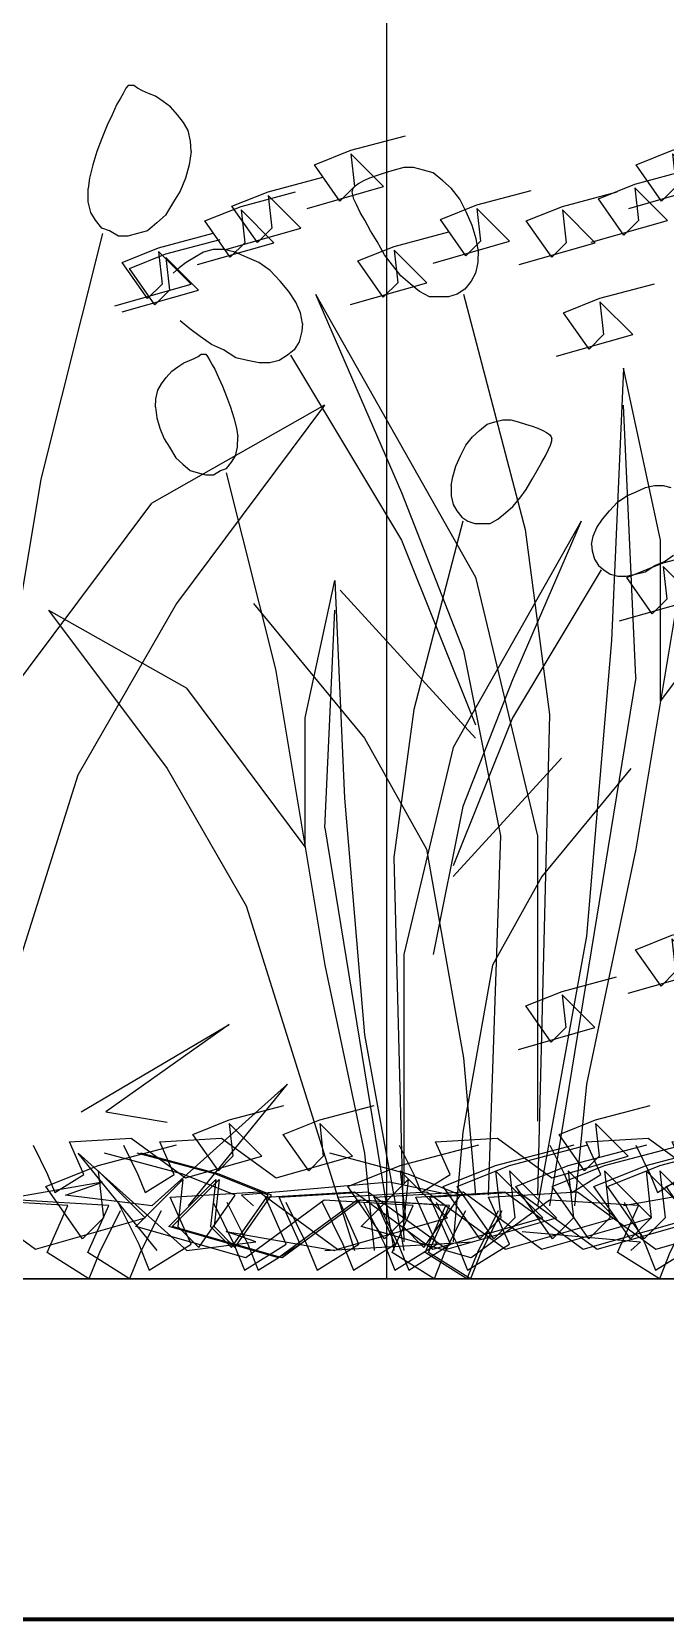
# Model space of a CAD drawing. Header units: metres. Extents: x -109 to 591, y -5 to 592.
# Drawn here: x 582.0662 to 582.2522, y 6.5749 to 7.0411 of the extents above; entities that cross this region are included whole.
import ezdxf

# ---------------------------------------------------------------- set-up
doc = ezdxf.new("R2010")
doc.units = ezdxf.units.M
doc.header["$LTSCALE"] = 0.03
doc.layers.add('Areas verdes', color=74, linetype='Continuous')
doc.layers.add('Muro', color=7, linetype='Continuous', lineweight=70)
doc.layers.add('Muro bajo', color=7, linetype='Continuous', lineweight=30)

msp = doc.modelspace()

# ---------------------------------------------------------------- linework, layer by layer
msp.add_line((582.17039, 7.22491), (582.17039, 6.67491))
at = {"layer": 'Areas verdes', "color": 6, "linetype": 'Continuous'}
for p, q in [((582.09216, 7.02144), (582.09115, 7.01989)), ((582.09302, 7.02299), (582.09216, 7.02144)), ((582.09379, 7.02454), (582.09302, 7.02299)), ((582.09449, 7.02532), (582.09379, 7.02454)), ((582.09519, 7.02532), (582.09449, 7.02532)), ((582.09612, 7.02532), (582.09519, 7.02532)), ((582.09721, 7.02454), (582.09612, 7.02532)), ((582.09868, 7.02377), (582.09721, 7.02454)), ((582.10047, 7.02299), (582.09868, 7.02377)), ((582.10256, 7.02221), (582.10047, 7.02299)), ((582.10473, 7.02066), (582.10256, 7.02221)), ((582.08984, 7.01678), (582.08828, 7.01368)), ((582.09115, 7.01989), (582.08984, 7.01678)), ((582.10691, 7.01911), (582.10473, 7.02066)), ((582.109, 7.01678), (582.10691, 7.01911)), ((582.11071, 7.01445), (582.109, 7.01678)), ((582.08828, 7.01368), (582.08681, 7.0098)), ((582.1121, 7.01213), (582.11071, 7.01445)), ((582.1128, 7.00902), (582.1121, 7.01213)), ((582.08681, 7.0098), (582.08533, 7.00592)), ((582.11296, 7.00592), (582.1128, 7.00902)), ((582.08533, 7.00592), (582.08409, 7.00204)), ((582.11296, 7.00592), (582.11241, 7.00204)), ((582.08316, 6.99816), (582.0827, 6.99506)), ((582.08409, 7.00204), (582.08316, 6.99816)), ((582.11133, 6.99816), (582.10978, 6.99428)), ((582.11241, 7.00204), (582.11133, 6.99816)), ((582.16541, 6.99816), (582.16363, 6.99738)), ((582.16758, 6.99894), (582.16541, 6.99816)), ((582.16999, 6.99971), (582.16758, 6.99894)), ((582.17263, 7.00049), (582.16999, 6.99971)), ((582.17542, 7.00126), (582.17263, 7.00049)), ((582.17829, 7.00126), (582.17542, 7.00126)), ((582.18124, 7.00049), (582.17829, 7.00126)), ((582.18411, 6.99971), (582.18124, 7.00049)), ((582.1869, 6.99738), (582.18411, 6.99971)), ((582.08277, 6.99118), (582.0827, 6.99506)), ((582.10978, 6.99428), (582.10776, 6.99118)), ((582.16052, 6.99506), (582.16029, 6.99428)), ((582.16037, 6.99351), (582.16029, 6.99428)), ((582.16076, 6.99195), (582.16037, 6.99351)), ((582.16114, 6.99583), (582.16052, 6.99506)), ((582.16223, 6.99661), (582.16114, 6.99583)), ((582.16363, 6.99738), (582.16223, 6.99661)), ((582.18947, 6.99506), (582.1869, 6.99738)), ((582.19187, 6.99195), (582.18947, 6.99506)), ((582.08355, 6.98807), (582.08277, 6.99118)), ((582.10776, 6.99118), (582.10543, 6.9873)), ((582.16153, 6.9904), (582.16076, 6.99195)), ((582.16262, 6.98807), (582.16153, 6.9904)), ((582.19389, 6.98807), (582.19187, 6.99195)), ((582.08495, 6.98575), (582.08355, 6.98807)), ((582.08681, 6.98342), (582.08495, 6.98575)), ((582.10287, 6.98497), (582.10015, 6.98264)), ((582.10543, 6.9873), (582.10287, 6.98497)), ((582.16401, 6.98575), (582.16262, 6.98807)), ((582.16564, 6.98264), (582.16401, 6.98575)), ((582.19552, 6.98419), (582.19389, 6.98807)), ((582.19668, 6.98031), (582.19552, 6.98419)), ((582.08906, 6.98264), (582.08681, 6.98342)), ((582.09162, 6.98109), (582.08906, 6.98264)), ((582.09441, 6.98109), (582.09162, 6.98109)), ((582.09728, 6.98187), (582.09441, 6.98109)), ((582.10015, 6.98264), (582.09728, 6.98187)), ((582.16758, 6.97954), (582.16564, 6.98264)), ((582.16976, 6.97566), (582.16758, 6.97954)), ((582.1973, 6.97721), (582.19668, 6.98031)), ((582.11397, 6.97488), (582.11156, 6.97333)), ((582.11661, 6.97643), (582.11397, 6.97488)), ((582.11948, 6.97721), (582.11661, 6.97643)), ((582.12258, 6.97721), (582.11948, 6.97721)), ((582.12592, 6.97643), (582.12258, 6.97721)), ((582.12941, 6.97488), (582.12592, 6.97643)), ((582.13282, 6.97333), (582.12941, 6.97488)), ((582.17208, 6.97256), (582.16976, 6.97566)), ((582.1973, 6.97721), (582.19722, 6.97333)), ((582.10768, 6.97023), (582.10947, 6.97178)), ((582.11156, 6.97333), (582.10947, 6.97178)), ((582.13616, 6.971), (582.13282, 6.97333)), ((582.13911, 6.9679), (582.13616, 6.971)), ((582.17457, 6.96945), (582.17208, 6.97256)), ((582.19653, 6.97023), (582.19521, 6.9679)), ((582.19722, 6.97333), (582.19653, 6.97023)), ((582.14167, 6.9648), (582.13911, 6.9679)), ((582.17728, 6.96712), (582.17457, 6.96945)), ((582.18008, 6.9648), (582.17728, 6.96712)), ((582.19334, 6.96557), (582.19109, 6.96402)), ((582.19521, 6.9679), (582.19334, 6.96557)), ((582.14376, 6.96169), (582.14167, 6.9648)), ((582.14508, 6.95859), (582.14376, 6.96169)), ((582.18295, 6.96324), (582.18008, 6.9648)), ((582.18582, 6.96324), (582.18295, 6.96324)), ((582.18853, 6.96324), (582.18582, 6.96324)), ((582.19109, 6.96402), (582.18853, 6.96324)), ((582.11257, 6.95393), (582.10978, 6.95626)), ((582.1457, 6.95549), (582.14508, 6.95859)), ((582.11567, 6.95161), (582.11257, 6.95393)), ((582.11901, 6.94928), (582.11567, 6.95161)), ((582.14547, 6.95316), (582.14469, 6.95005)), ((582.1457, 6.95549), (582.14547, 6.95316)), ((582.1225, 6.94773), (582.11901, 6.94928)), ((582.12607, 6.9454), (582.1225, 6.94773)), ((582.14322, 6.94773), (582.14128, 6.94617)), ((582.14469, 6.95005), (582.14322, 6.94773)), ((582.10732, 6.94144), (582.10906, 6.94268)), ((582.10906, 6.94268), (582.1108, 6.94392)), ((582.1108, 6.94392), (582.11248, 6.94454)), ((582.11248, 6.94454), (582.1139, 6.94516)), ((582.1139, 6.94516), (582.11508, 6.94579)), ((582.11508, 6.94579), (582.11595, 6.94641)), ((582.11595, 6.94641), (582.1167, 6.94641)), ((582.1167, 6.94641), (582.11726, 6.94641)), ((582.11726, 6.94641), (582.11781, 6.94579)), ((582.11781, 6.94579), (582.11843, 6.94454)), ((582.11843, 6.94454), (582.11912, 6.9433)), ((582.11912, 6.9433), (582.11992, 6.94206)), ((582.12956, 6.94462), (582.12607, 6.9454)), ((582.13298, 6.94385), (582.12956, 6.94462)), ((582.13608, 6.94385), (582.13298, 6.94385)), ((582.13888, 6.94462), (582.13608, 6.94385)), ((582.14128, 6.94617), (582.13888, 6.94462)), ((582.10316, 6.93585), (582.10428, 6.93772)), ((582.10428, 6.93772), (582.10565, 6.93958)), ((582.10565, 6.93958), (582.10732, 6.94144)), ((582.11992, 6.94206), (582.12098, 6.93958)), ((582.12098, 6.93958), (582.12222, 6.93709)), ((582.10248, 6.93089), (582.10261, 6.93337)), ((582.10261, 6.93337), (582.10316, 6.93585)), ((582.12222, 6.93709), (582.1234, 6.93399)), ((582.1234, 6.93399), (582.12458, 6.93089)), ((582.10248, 6.93089), (582.10292, 6.92778)), ((582.12458, 6.93089), (582.12557, 6.92778)), ((582.10292, 6.92778), (582.10379, 6.92468)), ((582.10379, 6.92468), (582.10503, 6.92158)), ((582.12557, 6.92778), (582.12632, 6.92468)), ((582.12632, 6.92468), (582.12669, 6.9222)), ((582.19559, 6.9222), (582.19764, 6.92406)), ((582.19764, 6.92406), (582.19988, 6.92592)), ((582.19988, 6.92592), (582.20217, 6.92654)), ((582.20217, 6.92654), (582.20453, 6.92716)), ((582.20453, 6.92716), (582.20683, 6.92716)), ((582.20683, 6.92716), (582.20906, 6.92654)), ((582.20906, 6.92654), (582.21117, 6.92592)), ((582.21117, 6.92592), (582.2131, 6.9253)), ((582.2131, 6.9253), (582.21484, 6.92468)), ((582.21484, 6.92468), (582.21626, 6.92406)), ((582.21626, 6.92406), (582.21738, 6.92344)), ((582.10503, 6.92158), (582.10664, 6.91909)), ((582.10664, 6.91909), (582.1085, 6.91599)), ((582.12601, 6.91661), (582.12663, 6.91909)), ((582.12663, 6.91909), (582.12669, 6.9222)), ((582.19205, 6.91661), (582.19367, 6.91971)), ((582.19367, 6.91971), (582.19559, 6.9222)), ((582.21738, 6.92344), (582.21825, 6.92282)), ((582.21794, 6.91847), (582.21856, 6.91971)), ((582.21825, 6.92282), (582.21875, 6.9222)), ((582.21856, 6.91971), (582.21887, 6.92096)), ((582.21875, 6.9222), (582.21893, 6.92158)), ((582.21887, 6.92096), (582.21893, 6.92158)), ((582.1085, 6.91599), (582.11055, 6.91413)), ((582.1234, 6.91289), (582.12489, 6.91475)), ((582.12489, 6.91475), (582.12601, 6.91661)), ((582.19075, 6.91351), (582.19205, 6.91661)), ((582.21465, 6.91227), (582.21595, 6.91475)), ((582.21595, 6.91475), (582.21707, 6.91661)), ((582.21707, 6.91661), (582.21794, 6.91847)), ((582.11055, 6.91413), (582.11272, 6.91227)), ((582.11272, 6.91227), (582.11502, 6.91164)), ((582.11502, 6.91164), (582.11732, 6.91102)), ((582.11732, 6.91102), (582.11955, 6.91102)), ((582.11955, 6.91102), (582.1216, 6.91227)), ((582.1216, 6.91227), (582.1234, 6.91289)), ((582.18932, 6.90792), (582.18982, 6.9104)), ((582.18982, 6.9104), (582.19075, 6.91351)), ((582.21136, 6.90668), (582.2131, 6.90978)), ((582.2131, 6.90978), (582.21465, 6.91227)), ((582.18932, 6.90792), (582.18938, 6.90482)), ((582.2095, 6.9042), (582.21136, 6.90668)), ((582.24091, 6.90482), (582.24364, 6.90606)), ((582.24364, 6.90606), (582.24643, 6.9073)), ((582.24643, 6.9073), (582.2491, 6.90792)), ((582.2491, 6.90792), (582.25158, 6.90792)), ((582.25158, 6.90792), (582.25388, 6.9073)), ((582.18938, 6.90482), (582.18994, 6.90233)), ((582.18994, 6.90233), (582.191, 6.90047)), ((582.191, 6.90047), (582.19249, 6.89861)), ((582.20534, 6.89985), (582.20751, 6.90171)), ((582.20751, 6.90171), (582.2095, 6.9042)), ((582.23383, 6.89799), (582.23588, 6.90047)), ((582.23588, 6.90047), (582.23824, 6.90295)), ((582.23824, 6.90295), (582.24091, 6.90482)), ((582.19249, 6.89861), (582.19429, 6.89737)), ((582.19429, 6.89737), (582.19634, 6.89675)), ((582.19634, 6.89675), (582.19851, 6.89675)), ((582.19851, 6.89675), (582.20081, 6.89675)), ((582.20081, 6.89675), (582.2031, 6.89799)), ((582.2031, 6.89799), (582.20534, 6.89985)), ((582.23215, 6.89551), (582.23383, 6.89799)), ((582.2306, 6.89054), (582.2311, 6.89302)), ((582.2311, 6.89302), (582.23215, 6.89551)), ((582.2306, 6.89054), (582.23079, 6.88868)), ((582.23079, 6.88868), (582.23141, 6.88619)), ((582.23141, 6.88619), (582.23259, 6.88433)), ((582.25196, 6.88557), (582.25462, 6.88744)), ((582.23259, 6.88433), (582.23414, 6.88309)), ((582.23414, 6.88309), (582.23606, 6.88185)), ((582.23606, 6.88185), (582.2383, 6.88123)), ((582.24078, 6.88123), (582.24351, 6.88185)), ((582.24351, 6.88185), (582.24631, 6.88247)), ((582.24631, 6.88247), (582.24916, 6.88433)), ((582.24916, 6.88433), (582.25196, 6.88557)), ((582.2383, 6.88123), (582.24078, 6.88123))]:
    msp.add_line(p, q, dxfattribs=at)
at = {"layer": 'Areas verdes', "linetype": 'Continuous'}
for p, q in [((582.08696, 6.98187), (582.06881, 6.90971)), ((582.14951, 6.96402), (582.1748, 6.90583)), ((582.14951, 6.96402), (582.19653, 6.881)), ((582.19296, 6.96402), (582.21104, 6.89496)), ((582.14221, 6.94617), (582.1748, 6.89186)), ((582.23998, 6.94229), (582.23641, 6.86237)), ((582.25084, 6.89186), (582.23998, 6.94229)), ((582.15214, 6.93143), (582.1014, 6.90272)), ((582.15214, 6.93143), (582.10869, 6.87324)), ((582.24362, 6.85151), (582.23998, 6.93143)), ((582.06881, 6.90971), (582.05073, 6.80108)), ((582.12328, 6.91164), (582.1378, 6.85392)), ((582.2617, 6.90971), (582.24362, 6.80108)), ((582.1748, 6.90583), (582.19296, 6.85927)), ((582.05794, 6.84453), (582.1014, 6.90272)), ((582.25084, 6.84453), (582.29429, 6.90272)), ((582.1928, 6.89737), (582.17834, 6.84212)), ((582.22756, 6.89737), (582.18994, 6.83095)), ((582.22756, 6.89737), (582.20732, 6.85081)), ((582.1748, 6.89186), (582.19653, 6.83754)), ((582.21104, 6.89496), (582.21825, 6.84065)), ((582.25084, 6.84453), (582.25084, 6.89186)), ((582.2334, 6.88309), (582.20732, 6.83964)), ((582.14649, 6.83964), (582.15518, 6.87999)), ((582.15518, 6.87999), (582.15804, 6.81605)), ((582.19653, 6.83367), (582.15672, 6.87712)), ((582.19653, 6.881), (582.21468, 6.80496)), ((582.10869, 6.87324), (582.07967, 6.8228)), ((582.13135, 6.87324), (582.16394, 6.83367)), ((582.07113, 6.8713), (582.11173, 6.84833)), ((582.07113, 6.8713), (582.1059, 6.82474)), ((582.15226, 6.80736), (582.15518, 6.8713)), ((582.19296, 6.85927), (582.20382, 6.80496)), ((582.23641, 6.86237), (582.22911, 6.77547)), ((582.1378, 6.85392), (582.15226, 6.76701)), ((582.20732, 6.85081), (582.1928, 6.81357)), ((582.24362, 6.85151), (582.21825, 6.69633)), ((582.14649, 6.80177), (582.11173, 6.84833)), ((582.14649, 6.80177), (582.14649, 6.83964)), ((582.17834, 6.84212), (582.17256, 6.79867)), ((582.20732, 6.83964), (582.18994, 6.79619)), ((582.21825, 6.84065), (582.21468, 6.69943)), ((582.16394, 6.83367), (582.18209, 6.80108)), ((582.18994, 6.83095), (582.17542, 6.77012)), ((582.18994, 6.79308), (582.22179, 6.82784)), ((582.07967, 6.8228), (582.03987, 6.69633)), ((582.1059, 6.82474), (582.12911, 6.78439)), ((582.24209, 6.82474), (582.21601, 6.79308)), ((582.15804, 6.81605), (582.16387, 6.74653)), ((582.1928, 6.81357), (582.18411, 6.77012)), ((582.15226, 6.80736), (582.17256, 6.68321)), ((582.20382, 6.80496), (582.20017, 6.69943)), ((582.21468, 6.80496), (582.21468, 6.72116)), ((582.17256, 6.79867), (582.17542, 6.6857)), ((582.18209, 6.80108), (582.19296, 6.73978)), ((582.24362, 6.80108), (582.22911, 6.73202)), ((582.21601, 6.79308), (582.20149, 6.76701)), ((582.12911, 6.78439), (582.16096, 6.68321)), ((582.22911, 6.77547), (582.21468, 6.69633)), ((582.17542, 6.77012), (582.17542, 6.70308)), ((582.15226, 6.76701), (582.16387, 6.71177)), ((582.20149, 6.76701), (582.1928, 6.71797)), ((582.08069, 6.72397), (582.12414, 6.74958)), ((582.12414, 6.74958), (582.08791, 6.72397)), ((582.16387, 6.74653), (582.17542, 6.68321)), ((582.19296, 6.73978), (582.19653, 6.69943)), ((582.14128, 6.73202), (582.1014, 6.69633)), ((582.11226, 6.69633), (582.14128, 6.73202)), ((582.22911, 6.73202), (582.22555, 6.69633)), ((582.08791, 6.72397), (582.10599, 6.72087)), ((582.1928, 6.71797), (582.18994, 6.6857)), ((582.07982, 6.71177), (582.11173, 6.68321)), ((582.10304, 6.68321), (582.07982, 6.71177)), ((582.16387, 6.71177), (582.16673, 6.68321)), ((582.08696, 6.70331), (582.04708, 6.69633)), ((582.0761, 6.69943), (582.08696, 6.70331)), ((582.17123, 6.70331), (582.12778, 6.69943)), ((582.18931, 6.69943), (582.17123, 6.70331)), ((582.27986, 6.70331), (582.23998, 6.69633)), ((582.1014, 6.69633), (582.0761, 6.69943)), ((582.12778, 6.69943), (582.13135, 6.69633)), ((582.12328, 6.6888), (582.15518, 6.68321)), ((582.13197, 6.6857), (582.12328, 6.6888)), ((582.21018, 6.6888), (582.24494, 6.6857)), ((582.11173, 6.68321), (582.13197, 6.6857)), ((582.15226, 6.68321), (582.19572, 6.6857)), ((582.24494, 6.6857), (582.24209, 6.68321))]:
    msp.add_line(p, q, dxfattribs=at)
at = {"layer": 'Areas verdes'}
for points in [[(582.14709, 6.98927), (582.1695, 6.99567), (582.15989, 7.00527), (582.16096, 6.99567), (582.15669, 6.99141), (582.14922, 7.00207), (582.15989, 7.00633), (582.1759, 7.0106)], [(582.24152, 6.98927), (582.26393, 6.99567), (582.25432, 7.00527), (582.25539, 6.99567), (582.25112, 6.99141), (582.24365, 7.00207), (582.25432, 7.00633), (582.27033, 7.0106)], [(582.12283, 6.97709), (582.14524, 6.98349), (582.13564, 6.99308), (582.13671, 6.98349), (582.13244, 6.97922), (582.12497, 6.98988), (582.13564, 6.99415), (582.15165, 6.99841)], [(582.23044, 6.9793), (582.25285, 6.9857), (582.24325, 6.9953), (582.24432, 6.9857), (582.24005, 6.98144), (582.23258, 6.9921), (582.24325, 6.99636), (582.25926, 7.00063)], [(582.11485, 6.9728), (582.13726, 6.97919), (582.12766, 6.98879), (582.12872, 6.97919), (582.12445, 6.97493), (582.11698, 6.98559), (582.12766, 6.98986), (582.14366, 6.99412)], [(582.18406, 6.97321), (582.20647, 6.97961), (582.19687, 6.9892), (582.19794, 6.97961), (582.19367, 6.97534), (582.1862, 6.986), (582.19687, 6.99027), (582.21288, 6.99453)], [(582.20928, 6.9728), (582.23169, 6.97919), (582.22208, 6.98879), (582.22315, 6.97919), (582.21888, 6.97493), (582.21141, 6.98559), (582.22208, 6.98986), (582.23809, 6.99412)], [(582.0906, 6.96061), (582.11301, 6.96701), (582.1034, 6.97661), (582.10447, 6.96701), (582.1002, 6.96275), (582.09273, 6.97341), (582.1034, 6.97767), (582.11941, 6.98194)], [(582.09275, 6.95883), (582.11516, 6.96522), (582.10556, 6.97482), (582.10662, 6.96522), (582.10236, 6.96096), (582.09489, 6.97162), (582.10556, 6.97589), (582.12156, 6.98015)], [(582.15981, 6.96103), (582.18222, 6.96742), (582.17262, 6.97702), (582.17368, 6.96742), (582.16941, 6.96316), (582.16194, 6.97382), (582.17262, 6.97809), (582.18862, 6.98235)], [(582.22025, 6.94581), (582.24266, 6.95221), (582.23306, 6.9618), (582.23413, 6.95221), (582.22986, 6.94794), (582.22239, 6.9586), (582.23306, 6.96287), (582.24907, 6.96713)], [(582.23878, 6.86809), (582.26119, 6.87448), (582.25158, 6.88408), (582.25265, 6.87448), (582.24838, 6.87022), (582.24091, 6.88088), (582.25158, 6.88515), (582.26759, 6.88941)], [(582.24138, 6.75873), (582.26379, 6.76512), (582.25418, 6.77472), (582.25525, 6.76512), (582.25098, 6.76086), (582.24351, 6.77152), (582.25418, 6.77579), (582.27019, 6.78005)], [(582.20914, 6.74225), (582.23155, 6.74865), (582.22195, 6.75824), (582.22301, 6.74865), (582.21874, 6.74438), (582.21127, 6.75505), (582.22195, 6.75931), (582.23795, 6.76358)], [(582.06657, 6.71409), (582.07083, 6.70556), (582.07297, 6.70023), (582.08151, 6.70556), (582.07724, 6.71516), (582.09538, 6.71622), (582.11138, 6.7045), (582.13379, 6.71089), (582.12419, 6.72049), (582.12526, 6.71089), (582.12099, 6.70663), (582.11352, 6.71729), (582.12419, 6.72156), (582.1402, 6.72582)], [(582.09311, 6.71409), (582.09738, 6.70556), (582.09952, 6.70023), (582.10805, 6.70556), (582.10378, 6.71516), (582.12192, 6.71622), (582.13793, 6.7045), (582.16034, 6.71089), (582.15074, 6.72049), (582.1518, 6.71089), (582.14753, 6.70663), (582.14006, 6.71729), (582.15074, 6.72156), (582.16674, 6.72582)], [(582.17412, 6.71409), (582.17838, 6.70556), (582.18052, 6.70023), (582.18906, 6.70556), (582.18479, 6.71516), (582.20293, 6.71622), (582.21893, 6.7045), (582.24134, 6.71089), (582.23174, 6.72049), (582.23281, 6.71089), (582.22854, 6.70663), (582.22107, 6.71729), (582.23174, 6.72156), (582.24775, 6.72582)], [(582.21836, 6.71409), (582.22263, 6.70556), (582.22476, 6.70023), (582.2333, 6.70556), (582.22903, 6.71516), (582.24717, 6.71622), (582.26318, 6.7045), (582.28559, 6.71089), (582.27598, 6.72049), (582.27705, 6.71089), (582.27278, 6.70663), (582.26531, 6.71729), (582.27598, 6.72156), (582.29199, 6.72582)], [(582.24355, 6.71409), (582.24781, 6.70556), (582.24995, 6.70023), (582.25849, 6.70556), (582.25422, 6.71516), (582.27236, 6.71622), (582.28836, 6.7045), (582.31077, 6.71089), (582.30117, 6.72049), (582.30224, 6.71089), (582.29797, 6.70663), (582.2905, 6.71729), (582.30117, 6.72156), (582.31718, 6.72582)], [(582.0027, 6.69737), (582.00885, 6.68509), (582.01192, 6.67741), (582.02422, 6.68509), (582.01807, 6.69891), (582.04419, 6.70044), (582.06724, 6.68355), (582.09951, 6.69276), (582.08568, 6.70658), (582.08722, 6.69276), (582.08107, 6.68662), (582.07031, 6.70198), (582.08568, 6.70812), (582.10873, 6.71426)], [(582.09144, 6.69737), (582.09758, 6.68509), (582.10065, 6.67741), (582.11295, 6.68509), (582.1068, 6.69891), (582.13292, 6.70044), (582.15597, 6.68355), (582.18824, 6.69276), (582.17441, 6.70658), (582.17595, 6.69276), (582.1698, 6.68662), (582.15905, 6.70198), (582.17441, 6.70812), (582.19746, 6.71426)], [(582.11943, 6.69737), (582.12557, 6.68509), (582.12865, 6.67741), (582.14094, 6.68509), (582.13479, 6.69891), (582.16092, 6.70044), (582.18397, 6.68355), (582.21624, 6.69276), (582.20241, 6.70658), (582.20394, 6.69276), (582.1978, 6.68662), (582.18704, 6.70198), (582.20241, 6.70812), (582.22546, 6.71426)], [(582.1235, 6.69737), (582.12965, 6.68509), (582.13272, 6.67741), (582.14501, 6.68509), (582.13887, 6.69891), (582.16499, 6.70044), (582.18804, 6.68355), (582.22031, 6.69276), (582.20648, 6.70658), (582.20802, 6.69276), (582.20187, 6.68662), (582.19111, 6.70198), (582.20648, 6.70812), (582.22953, 6.71426)], [(582.14075, 6.69737), (582.14689, 6.68509), (582.14997, 6.67741), (582.16226, 6.68509), (582.15611, 6.69891), (582.18224, 6.70044), (582.20529, 6.68355), (582.23756, 6.69276), (582.22373, 6.70658), (582.22526, 6.69276), (582.21912, 6.68662), (582.20836, 6.70198), (582.22373, 6.70812), (582.24677, 6.71426)], [(582.15142, 6.69737), (582.15756, 6.68509), (582.16064, 6.67741), (582.17293, 6.68509), (582.16678, 6.69891), (582.1929, 6.70044), (582.21595, 6.68355), (582.24822, 6.69276), (582.23439, 6.70658), (582.23593, 6.69276), (582.22978, 6.68662), (582.21903, 6.70198), (582.23439, 6.70812), (582.25744, 6.71426)], [(582.16361, 6.69737), (582.16976, 6.68509), (582.17283, 6.67741), (582.18512, 6.68509), (582.17898, 6.69891), (582.2051, 6.70044), (582.22815, 6.68355), (582.26042, 6.69276), (582.24659, 6.70658), (582.24813, 6.69276), (582.24198, 6.68662), (582.23122, 6.70198), (582.24659, 6.70812), (582.26964, 6.71426)], [(582.16769, 6.69737), (582.17383, 6.68509), (582.17691, 6.67741), (582.1892, 6.68509), (582.18305, 6.69891), (582.20917, 6.70044), (582.23222, 6.68355), (582.26449, 6.69276), (582.25066, 6.70658), (582.2522, 6.69276), (582.24605, 6.68662), (582.2353, 6.70198), (582.25066, 6.70812), (582.27371, 6.71426)], [(582.18493, 6.69737), (582.19108, 6.68509), (582.19415, 6.67741), (582.20644, 6.68509), (582.2003, 6.69891), (582.22642, 6.70044), (582.24947, 6.68355), (582.28174, 6.69276), (582.26791, 6.70658), (582.26945, 6.69276), (582.2633, 6.68662), (582.25254, 6.70198), (582.26791, 6.70812), (582.29096, 6.71426)], [(582.24015, 6.69737), (582.24629, 6.68509), (582.24937, 6.67741), (582.26166, 6.68509), (582.25551, 6.69891), (582.28164, 6.70044), (582.30469, 6.68355), (582.33695, 6.69276), (582.32313, 6.70658), (582.32466, 6.69276), (582.31851, 6.68662), (582.30776, 6.70198), (582.32313, 6.70812), (582.34617, 6.71426)], [(582.09218, 6.69487), (582.08604, 6.68258), (582.08296, 6.67491), (582.07067, 6.68258), (582.07682, 6.6964), (582.05069, 6.69794), (582.02765, 6.68105), (581.99538, 6.69026), (582.00921, 6.70408), (582.00767, 6.69026), (582.01382, 6.68412), (582.02457, 6.69947), (582.00921, 6.70561), (581.98616, 6.71175)], [(582.10414, 6.69487), (582.098, 6.68258), (582.09492, 6.67491), (582.08263, 6.68258), (582.08878, 6.6964), (582.06266, 6.69794), (582.03961, 6.68105), (582.00734, 6.69026), (582.02117, 6.70408), (582.01963, 6.69026), (582.02578, 6.68412), (582.03653, 6.69947), (582.02117, 6.70561), (581.99812, 6.71175)], [(582.19356, 6.69487), (582.18742, 6.68258), (582.18434, 6.67491), (582.17205, 6.68258), (582.1782, 6.6964), (582.15207, 6.69794), (582.12902, 6.68105), (582.09676, 6.69026), (582.11059, 6.70408), (582.10905, 6.69026), (582.1152, 6.68412), (582.12595, 6.69947), (582.11059, 6.70561), (582.08754, 6.71175)], [(582.20319, 6.69487), (582.19705, 6.68258), (582.19397, 6.67491), (582.18168, 6.68258), (582.18783, 6.6964), (582.1617, 6.69794), (582.13866, 6.68105), (582.10639, 6.69026), (582.12022, 6.70408), (582.11868, 6.69026), (582.12483, 6.68412), (582.13558, 6.69947), (582.12022, 6.70561), (582.09717, 6.71175)], [(582.20422, 6.69487), (582.19808, 6.68258), (582.195, 6.67491), (582.18271, 6.68258), (582.18886, 6.6964), (582.16273, 6.69794), (582.13968, 6.68105), (582.10742, 6.69026), (582.12124, 6.70408), (582.11971, 6.69026), (582.12586, 6.68412), (582.13661, 6.69947), (582.12124, 6.70561), (582.0982, 6.71175)], [(582.25972, 6.69487), (582.25358, 6.68258), (582.2505, 6.67491), (582.23821, 6.68258), (582.24436, 6.6964), (582.21823, 6.69794), (582.19519, 6.68105), (582.16292, 6.69026), (582.17675, 6.70408), (582.17521, 6.69026), (582.18136, 6.68412), (582.19211, 6.69947), (582.17675, 6.70561), (582.1537, 6.71175)]]:
    msp.add_lwpolyline(points, dxfattribs=at)
at = {"layer": 'Muro'}
msp.add_line((578.79946, 6.57491), (591.25003, 6.57491), dxfattribs=at)
at = {"layer": 'Muro bajo'}
msp.add_line((591.25003, 6.67491), (578.79946, 6.67491), dxfattribs=at)

doc.saveas('drawing.dxf')
